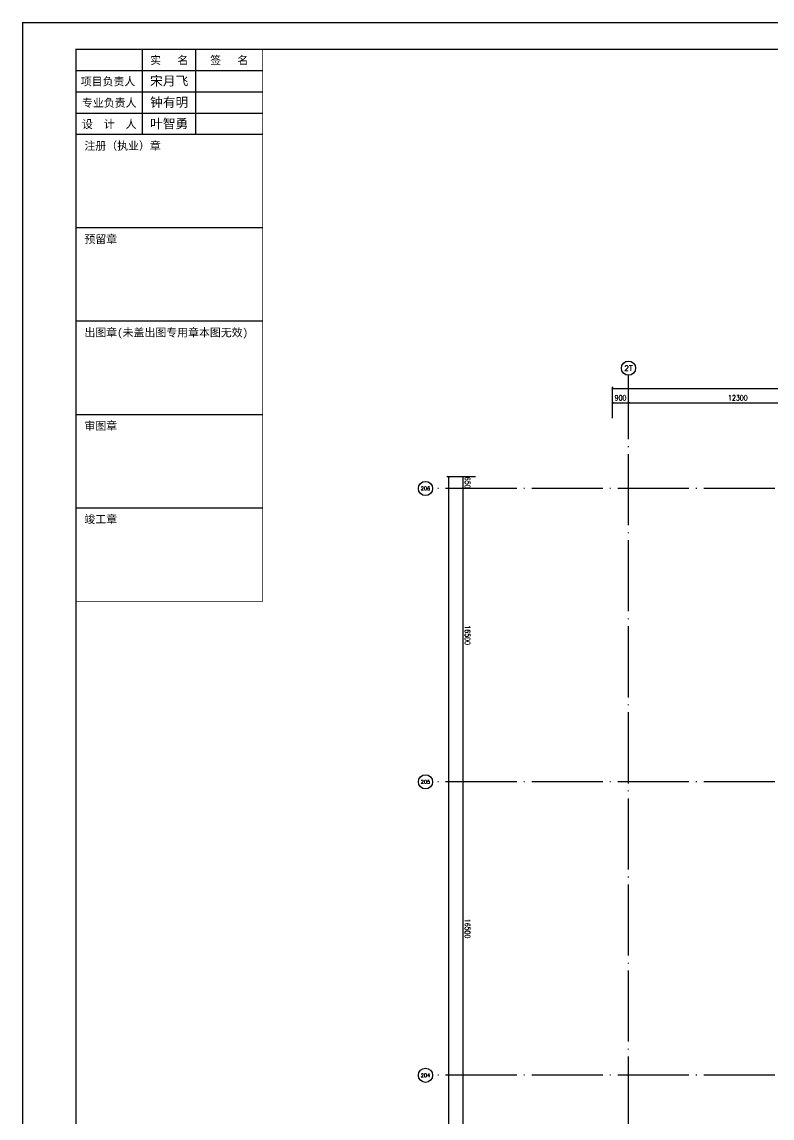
# Model space of a CAD drawing. Extents: x -1396510 to 1250330, y -1892470 to 1623980.
# Drawn here: x 211557 to 253750, y -752037 to -690392 of the extents above; entities that cross this region are included whole.
import ezdxf
from ezdxf.enums import TextEntityAlignment as Align

# ---------------------------------------------------------------- set-up
doc = ezdxf.new("R2010")
doc.units = 0
doc.header["$LTSCALE"] = 1000
doc.header["$MEASUREMENT"] = 0
doc.linetypes.add('DOTE', pattern=[2.42, 2, -0.2, 0.02, -0.2])
doc.layers.get('Defpoints').update_dxf_attribs({"color": 210})
for name, color, linetype in [('0-cxFrame', 155, 'Continuous'), ('A-AXIS-D', 1, 'Continuous'), ('A-AXIS-DOTE', 14, 'DOTE'), ('qianming', 155, 'Continuous')]:
    doc.layers.add(name, color=color, linetype=linetype)
doc.layers.add('0-cxText', color=131, linetype='Continuous', lineweight=25)
doc.layers.add('A-云线2', color=3, linetype='Continuous', plot=False)
doc.styles.add('_TCH_AXIS', font='COMPLEX', dxfattribs={"bigfont": 'GBCBIG'})
doc.styles.add('_TCH_DIM_T3', font='SIMPLEX', dxfattribs={"width": 0.705882, "bigfont": 'GBCBIG'})
doc.styles.add('cx_biaoti', font='')
doc.styles.add('cx_tuming', font='simhei.ttf')
doc.styles.add('cx_tuqian1', font='')
doc.styles.add('图框宋体', font='', dxfattribs={"width": 0.75})
doc.styles.add('黑体', font='simhei.ttf', dxfattribs={"height": 12})
doc.styles.get('cx_biaoti').set_extended_font_data('SimSun')
doc.styles.get('cx_tuqian1').set_extended_font_data('SimSun')
doc.styles.get('图框宋体').set_extended_font_data('SimSun')
doc.dimstyles.new('_TCH_ARCH&&100', dxfattribs={"dimtxt": 297.5, "dimasz": 100, "dimexe": 100, "dimexo": 100, "dimgap": 126.25, "dimtad": 1, "dimdec": 0, "dimzin": 0, "dimdsep": 46, "dimtxsty": '_TCH_DIM_T3', "dimblk": 'ARCHTICK', "dimcen": 0.09, "dimclrt": 7, "dimazin": 2, "dimtfac": 1, "dimtdec": 0, "dimtix": 1, "dimtmove": 2, "dimatfit": 3, "dimfxl": 0, "dimtolj": 1, "dimtzin": 0, "dimarcsym": 0})

# ---------------------------------------------------------------- blocks, each defined once
blk = doc.blocks.new('_ArchTick')
at = {"color": 0, "linetype": 'ByBlock', "const_width": 0.4}
blk.add_lwpolyline([(-0.5, -0.5), (0.5, 0.5)], dxfattribs=at)
blk = doc.blocks.new('*D547')
at = {"layer": 'A-AXIS-D', "color": 0, "lineweight": -2, "transparency": 16777216}
for p, q in [((-8606, -33000), (-9428, -33000)), ((-9328, -33000), (-9328, -49500)), ((-8606, -49500), (-9428, -49500))]:
    blk.add_line(p, q, dxfattribs=at)
at = {"layer": 'Defpoints', "color": 0, "transparency": 16777216}
for p in [(-8506, -33000), (-9328, -49500), (-8506, -49500)]:
    blk.add_point(p, dxfattribs=at)
at = {"layer": 'A-AXIS-D', "color": 0, "lineweight": -2, "transparency": 16777216, "xscale": 100, "yscale": 100, "zscale": 100}
for p, rotation in [((-9328, -33000), 90), ((-9328, -49500), 270)]:
    blk.add_blockref('_ArchTick', p, dxfattribs=dict(at, rotation=rotation))
at = {"layer": 'A-AXIS-D', "color": 7, "transparency": 16777216, "insert": (-9053, -41250), "char_height": 297.5, "attachment_point": 5, "rotation": 270, "style": '_TCH_DIM_T3'}
blk.add_mtext('\\A1;16500', dxfattribs=at)
blk = doc.blocks.new('*D548')
at = {"layer": 'A-AXIS-D', "color": 0, "lineweight": -2, "transparency": 16777216}
for p, q in [((-8606, -16500), (-9428, -16500)), ((-9328, -16500), (-9328, -33000)), ((-8606, -33000), (-9428, -33000))]:
    blk.add_line(p, q, dxfattribs=at)
at = {"layer": 'Defpoints', "color": 0, "transparency": 16777216}
for p in [(-8506, -16500), (-9328, -33000), (-8506, -33000)]:
    blk.add_point(p, dxfattribs=at)
at = {"layer": 'A-AXIS-D', "color": 0, "lineweight": -2, "transparency": 16777216, "xscale": 100, "yscale": 100, "zscale": 100}
for p, rotation in [((-9328, -16500), 90), ((-9328, -33000), 270)]:
    blk.add_blockref('_ArchTick', p, dxfattribs=dict(at, rotation=rotation))
at = {"layer": 'A-AXIS-D', "color": 7, "transparency": 16777216, "insert": (-9053, -24750), "char_height": 297.5, "attachment_point": 5, "rotation": 270, "style": '_TCH_DIM_T3'}
blk.add_mtext('\\A1;16500', dxfattribs=at)
blk = doc.blocks.new('*D549')
at = {"layer": 'A-AXIS-D', "color": 0, "lineweight": -2, "transparency": 16777216}
for p, q in [((-8606, 0), (-9428, 0)), ((-9328, 0), (-9328, -16500)), ((-8606, -16500), (-9428, -16500))]:
    blk.add_line(p, q, dxfattribs=at)
at = {"layer": 'Defpoints', "color": 0, "transparency": 16777216}
for p in [(-8506, 0), (-9328, -16500), (-8506, -16500)]:
    blk.add_point(p, dxfattribs=at)
at = {"layer": 'A-AXIS-D', "color": 0, "lineweight": -2, "transparency": 16777216, "xscale": 100, "yscale": 100, "zscale": 100}
for p, rotation in [((-9328, 0), 90), ((-9328, -16500), 270)]:
    blk.add_blockref('_ArchTick', p, dxfattribs=dict(at, rotation=rotation))
at = {"layer": 'A-AXIS-D', "color": 7, "transparency": 16777216, "insert": (-9053, -8250), "char_height": 297.5, "attachment_point": 5, "rotation": 270, "style": '_TCH_DIM_T3'}
blk.add_mtext('\\A1;16500', dxfattribs=at)
blk = doc.blocks.new('*D550')
at = {"layer": 'A-AXIS-D', "color": 0, "lineweight": -2, "transparency": 16777216}
for p, q in [((-8606, 650), (-9428, 650)), ((-9328, 650), (-9328, 0)), ((-8606, 0), (-9428, 0))]:
    blk.add_line(p, q, dxfattribs=at)
at = {"layer": 'Defpoints', "color": 0, "transparency": 16777216}
for p in [(-8506, 650), (-9328, 0), (-8506, 0)]:
    blk.add_point(p, dxfattribs=at)
at = {"layer": 'A-AXIS-D', "color": 0, "lineweight": -2, "transparency": 16777216, "xscale": 100, "yscale": 100, "zscale": 100}
for p, rotation in [((-9328, 650), 90), ((-9328, 0), 270)]:
    blk.add_blockref('_ArchTick', p, dxfattribs=dict(at, rotation=rotation))
at = {"layer": 'A-AXIS-D', "color": 7, "transparency": 16777216, "insert": (-9053, 325), "char_height": 297.5, "attachment_point": 5, "rotation": 270, "style": '_TCH_DIM_T3'}
blk.add_mtext('\\A1;650', dxfattribs=at)
blk = doc.blocks.new('*D5766')
at = {"layer": 'A-AXIS-D', "color": 0, "lineweight": -2, "transparency": 16777216}
for p, q in [((-900, 3960), (-900, 4920)), ((-900, 4820), (0, 4820)), ((0, 3960), (0, 4920))]:
    blk.add_line(p, q, dxfattribs=at)
at = {"layer": 'Defpoints', "color": 0, "transparency": 16777216}
for p in [(0, 4820), (-900, 3860), (0, 3860)]:
    blk.add_point(p, dxfattribs=at)
at = {"layer": 'A-AXIS-D', "color": 0, "lineweight": -2, "transparency": 16777216, "xscale": 100, "yscale": 100, "zscale": 100, "rotation": 180}
blk.add_blockref('_ArchTick', (-900, 4820), dxfattribs=at)
at = {"layer": 'A-AXIS-D', "color": 0, "lineweight": -2, "transparency": 16777216, "xscale": 100, "yscale": 100, "zscale": 100}
blk.add_blockref('_ArchTick', (0, 4820), dxfattribs=at)
at = {"layer": 'A-AXIS-D', "color": 7, "transparency": 16777216, "insert": (-450, 5095), "char_height": 297.5, "attachment_point": 5, "style": '_TCH_DIM_T3'}
blk.add_mtext('\\A1;900', dxfattribs=at)
blk = doc.blocks.new('*D5767')
at = {"layer": 'A-AXIS-D', "color": 0, "lineweight": -2, "transparency": 16777216}
for p, q in [((0, 3960), (0, 4920)), ((0, 4820), (12300, 4820)), ((12300, 3960), (12300, 4920))]:
    blk.add_line(p, q, dxfattribs=at)
at = {"layer": 'Defpoints', "color": 0, "transparency": 16777216}
for p in [(12300, 4820), (0, 3860), (12300, 3860)]:
    blk.add_point(p, dxfattribs=at)
at = {"layer": 'A-AXIS-D', "color": 0, "lineweight": -2, "transparency": 16777216, "xscale": 100, "yscale": 100, "zscale": 100, "rotation": 180}
blk.add_blockref('_ArchTick', (0, 4820), dxfattribs=at)
at = {"layer": 'A-AXIS-D', "color": 0, "lineweight": -2, "transparency": 16777216, "xscale": 100, "yscale": 100, "zscale": 100}
blk.add_blockref('_ArchTick', (12300, 4820), dxfattribs=at)
at = {"layer": 'A-AXIS-D', "color": 7, "transparency": 16777216, "insert": (6150, 5095), "char_height": 297.5, "attachment_point": 5, "style": '_TCH_DIM_T3'}
blk.add_mtext('\\A1;12300', dxfattribs=at)
blk = doc.blocks.new('*D5785')
at = {"layer": 'A-AXIS-D', "color": 0, "lineweight": -2, "transparency": 16777216}
for p, q in [((-900, 4060), (-900, 5720)), ((-900, 5620), (157100, 5620)), ((157100, 4060), (157100, 5720))]:
    blk.add_line(p, q, dxfattribs=at)
at = {"layer": 'Defpoints', "color": 0, "transparency": 16777216}
for p in [(157100, 5620), (-900, 3960), (157100, 3960)]:
    blk.add_point(p, dxfattribs=at)
at = {"layer": 'A-AXIS-D', "color": 0, "lineweight": -2, "transparency": 16777216, "xscale": 100, "yscale": 100, "zscale": 100, "rotation": 180}
blk.add_blockref('_ArchTick', (-900, 5620), dxfattribs=at)
at = {"layer": 'A-AXIS-D', "color": 0, "lineweight": -2, "transparency": 16777216, "xscale": 100, "yscale": 100, "zscale": 100}
blk.add_blockref('_ArchTick', (157100, 5620), dxfattribs=at)
at = {"layer": 'A-AXIS-D', "color": 7, "transparency": 16777216, "insert": (78100, 5895), "char_height": 297.5, "attachment_point": 5, "style": '_TCH_DIM_T3'}
blk.add_mtext('\\A1;158000', dxfattribs=at)
blk = doc.blocks.new('*D5787')
at = {"layer": 'A-AXIS-D', "color": 0, "lineweight": -2, "transparency": 16777216}
for p, q in [((-8706, 650), (-10228, 650)), ((-10128, 650), (-10128, -83150)), ((-8706, -83150), (-10228, -83150))]:
    blk.add_line(p, q, dxfattribs=at)
at = {"layer": 'Defpoints', "color": 0, "transparency": 16777216}
for p in [(-8606, 650), (-10128, -83150), (-8606, -83150)]:
    blk.add_point(p, dxfattribs=at)
at = {"layer": 'A-AXIS-D', "color": 0, "lineweight": -2, "transparency": 16777216, "xscale": 100, "yscale": 100, "zscale": 100}
for p, rotation in [((-10128, 650), 90), ((-10128, -83150), 270)]:
    blk.add_blockref('_ArchTick', p, dxfattribs=dict(at, rotation=rotation))
at = {"layer": 'A-AXIS-D', "color": 7, "transparency": 16777216, "insert": (-9853, -41250), "char_height": 297.5, "attachment_point": 5, "rotation": 270, "style": '_TCH_DIM_T3'}
blk.add_mtext('\\A1;83800', dxfattribs=at)
blk = doc.blocks.new('zjcx_lan_xinxi(Dragon)')
for p, q in [((7000, -3200), (0, -3200)), ((7000, -6700), (0, -6700)), ((7000, -10200), (0, -10200)), ((7000, -13700), (0, -13700)), ((7000, -17200), (0, -17200))]:
    blk.add_line(p, q)
at = {"const_width": 25}
blk.add_lwpolyline([(0, -20700), (7000, -20700), (7000, 0), (0, 0)], close=True, dxfattribs=at)
for points in [[(2500, -3200), (2500, 0)], [(4500, -3200), (4500, 0)], [(0, -800), (7000, -800)], [(0, -1600), (7000, -1600)], [(0, -2400), (7000, -2400)]]:
    blk.add_lwpolyline(points)
for points in [[(7000, -3200), (7000, 0)], [(0, -3200), (7000, -3200)], [(0, -20700), (7000, -20700), (7000, -3200)], [(0, -20700), (7000, -20700)]]:
    blk.add_lwpolyline(points, dxfattribs=at)
at = {"style": '图框宋体'}
for s, p in [('实   名', (3500, -400)), ('签   名', (5750, -400)), ('项目负责人', (1204, -1200)), ('专业负责人', (1250, -2000)), ('设  计  人', (1250, -2800))]:
    blk.add_text(s, height=300, dxfattribs=at).set_placement(p, align=Align.MIDDLE)
for s, p in [('注册（执业）章', (318, -3771)), ('预留章', (318, -7271)), ('出图章(未盖出图专用章本图无效)', (318, -10771)), ('审图章', (318, -14271)), ('竣工章', (318, -17771))]:
    blk.add_text(s, height=300, dxfattribs=at).set_placement(p)
blk = doc.blocks.new('T-信息(Dragon)')
at = {"layer": '0-cxFrame'}
blk.add_blockref('zjcx_lan_xinxi(Dragon)', (0, 0), dxfattribs=at)
at = {"layer": 'qianming', "color": 3, "style": 'cx_biaoti'}
for s, p in [('宋月飞', (3497, -1185)), ('钟有明', (3497, -1985)), ('叶智勇', (3497, -2785))]:
    blk.add_text(s, height=350, dxfattribs=at).set_placement(p, align=Align.MIDDLE_CENTER)
blk = doc.blocks.new('TK22.A0+1 L(Dragon)')
at = {"layer": '0-cxFrame', "color": 7, "const_width": 0.5}
blk.add_lwpolyline([(0, 0), (-1485, 0), (-1485, 841), (0, 841)], close=True, dxfattribs=at)
at = {"layer": '0-cxFrame', "const_width": 0.5}
blk.add_lwpolyline([(-80, 10), (-1465, 10), (-1465, 831), (-80, 831)], close=True, dxfattribs=at)
at = {"layer": '0-cxFrame', "xscale": 0.01, "yscale": 0.01, "zscale": 0.01}
blk.add_blockref('T-信息(Dragon)', (-1465, 831), dxfattribs=at)
at = {"style": '黑体', "flags": 4}
blk.add_attdef('图幅', text='', height=3.3, dxfattribs=at).set_placement((-40, 3), align=Align.RIGHT)
at = {"layer": '0-cxText', "flags": 4}
for tag, height, style, p in [('建设单位', 3.5, 'cx_tuming', (-45, 240)), ('项目名称', 3.5, 'cx_tuming', (-45, 210)), ('子项名称', 3.5, 'cx_tuming', (-45, 180)), ('工程编号', 3.3, 'cx_tuqian1', (-35, 165)), ('图名1', 3.5, 'cx_tuming', (-45, 87)), ('图名2', 3.5, 'cx_tuming', (-45, 79)), ('图名3', 3.5, 'cx_tuming', (-45, 71)), ('出图日期', 3.3, 'cx_tuqian1', (-39, 60)), ('专业', 3.3, 'cx_tuqian1', (-55, 52)), ('图号', 3.3, 'cx_tuqian1', (-55, 44)), ('版次', 3.3, 'cx_tuqian1', (-20, 44))]:
    blk.add_attdef(tag, text='', height=height, dxfattribs=dict(at, style=style)).set_placement(p, align=Align.MIDDLE)
at = {"layer": 'Defpoints', "color": 6, "flags": 4}
for tag, height, style, p in [('tufu', 3.3, '黑体', (-12, 12)), ('dwfname', 4, 'cx_tuqian1', (-80, 3))]:
    blk.add_attdef(tag, text='', height=height, dxfattribs=dict(at, style=style)).set_placement(p, align=Align.RIGHT)
blk = doc.blocks.new('世赫2#厂房一层0821')
at = {"layer": 'A-AXIS-D'}
for centre in [(0, 6766.1), (-11421.2, 1.1), (-11421.2, -16498.9), (-11421.2, -32998.9)]:
    blk.add_circle(centre, 400, dxfattribs=at)
at = {"layer": 'A-AXIS-DOTE', "color": 8, "ltscale": 2}
for p, q in [((0, -89188.9), (0, 6400)), ((163114.2, 0), (-11095.8, 0)), ((163114.2, -16500), (-11095.8, -16500)), ((163114.2, -33000), (-11095.8, -33000))]:
    blk.add_line(p, q, dxfattribs=at)
at = {"layer": 'A-AXIS-D', "color": 7, "style": '_TCH_AXIS'}
for s, height, p, p2 in [('2T', 288.12, (-240.1, 6622.1), (240.1, 6622.1)), ('206', 202.97, (-11682.2, -100.4), (-11160.2, -100.4)), ('205', 202.97, (-11682.2, -16600.4), (-11160.2, -16600.4)), ('204', 196.63, (-11683.4, -33097.2), (-11159, -33097.2))]:
    blk.add_text(s, height=height, dxfattribs=at).set_placement(p, p2, align=Align.FIT)
at = {"layer": 'A-AXIS-D'}
for base, p1, p2, picture, middle in [((157100, 5620), (-900, 3960), (157100, 3960), '*D5785', (78100, 5895)), ((0, 4820), (-900, 3860), (0, 3860), '*D5766', (-450, 5095)), ((12300, 4820), (0, 3860), (12300, 3860), '*D5767', (6150, 5095))]:
    dim = blk.add_linear_dim(base=base, p1=p1, p2=p2, angle=0, dimstyle='_TCH_ARCH&&100', dxfattribs=at)
    dim.commit()
    dim.dimension.update_dxf_attribs({"geometry": picture, "text_midpoint": middle, "dimtype": 161})
dim = blk.add_linear_dim(base=(-10128.4, -83150), p1=(-8606.2, 650), p2=(-8606.2, -83150), angle=270, dimstyle='_TCH_ARCH&&100', dxfattribs=at)
dim.commit()
dim.dimension.update_dxf_attribs({"geometry": '*D5787', "text_midpoint": (-9853.4, -41250), "dimtype": 161, "text_rotation": 270})
for base, p1, p2, picture, middle in [((-9328.4, 0), (-8506.2, 650), (-8506.2, 0), '*D550', (-9053.4, 325)), ((-9328.4, -16500), (-8506.2, 0), (-8506.2, -16500), '*D549', (-9053.4, -8250)), ((-9328.4, -33000), (-8506.2, -16500), (-8506.2, -33000), '*D548', (-9053.4, -24750)), ((-9328.4, -49500), (-8506.2, -33000), (-8506.2, -49500), '*D547', (-9053.4, -41250))]:
    dim = blk.add_linear_dim(base=base, p1=p1, p2=p2, angle=270, dimstyle='_TCH_ARCH&&100', override={"dimgap": 0}, dxfattribs=at)
    dim.commit()
    dim.dimension.update_dxf_attribs({"geometry": picture, "text_midpoint": middle, "dimtype": 129, "text_rotation": 270})

msp = doc.modelspace()

# ---------------------------------------------------------------- block references
at = {"layer": '0-cxFrame', "xscale": 150, "yscale": 150, "zscale": 150}
msp.add_blockref('TK22.A0+1 L(Dragon)', (434345, -816580), dxfattribs=at)
at = {"layer": 'A-云线2'}
msp.add_blockref('世赫2#厂房一层0821', (245675.8, -716630), dxfattribs=at)

doc.saveas('drawing.dxf')
